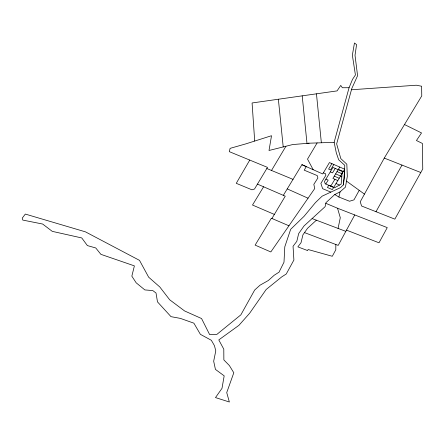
<?xml version="1.0" encoding="UTF-8"?>
<svg xmlns="http://www.w3.org/2000/svg" width="445" height="445" viewBox="0 0 445 445"><rect width="100%" height="100%" fill="white"/><g stroke="black" fill="none" stroke-linecap="round" stroke-linejoin="round"><path stroke-width="0.67" d="M335.841 244.489L335.797 249.812L332.287 256.281L308.062 249.512L307.634 250.574L297.866 246.869L301.009 242.748L302.906 234.877L307.545 228.291L316.389 220.197M343.306 184.92L344.358 178.139L344.764 165.295L338.667 159.788L336.303 152.83L334.139 142.328L349.064 87.721L352.501 79.394L355.422 74.971L352.362 55.186L354.454 42.993L356.573 44.606L355.021 55.302L357.574 75.722L351.784 88.566L336.648 143.896L340.803 158.604L346.839 164.222L347.306 176.42L345.448 187.134L340.075 191.845L334.673 194.593L325.924 202.703L325.106 206.669L304.052 225.927L298.684 233.553L296.804 241.346L293.044 246.28L293.895 260.025L286.257 273.992L281.713 276.907L266.171 289.495L249.612 313.28L238.948 325.317L218.779 339.913L223.791 349.164L223.868 359.916L229.381 365.556L233.803 372.776L226.728 392.596L229.364 402.007L215.491 397.58L222.005 388.346L224.18 375.836L215.43 369.4L213.678 361.218L215.781 350.849L214.44 345.654L211.336 340.28L200.395 334.345L193.875 323.17L180.386 318.392L171.008 316.662L157.491 301.888L156.023 293.038L152.813 290.585L144.853 289.918L136.187 282.82L131.842 276.161L134.39 265.871L100.876 254.334L95.77 247.971L87.381 245.584L81.774 237.953L52.271 231.356L42.653 224.041L22.756 220.069L22.25 218.128L25.326 214.078L85.418 231.839L139.508 260.358L148.658 277.185L159.783 286.958L169.679 299.774L184.619 310.966L201.568 318.542L209.634 334.59L216.904 334.356L240.851 314.86L254.685 290.018L260.002 285.212L268.346 280.495L274.215 275.238L279.043 272.162L283.999 262.205L284.789 246.825L290.668 229.303L304.018 216.359L315.499 202.536L322.141 196.162L340.592 187.579L343.306 184.92L344.719 169.228L329.434 162.564L322.731 173.951L301.933 164.678L283.32 195.355M338.072 228.424L340.286 217.711L337.532 208.232L325.796 203.315M359.221 190.327L353.981 199.855L349.525 201.246L338.923 197.057L340.075 191.845M354.743 214.941L338.2 245.39L304.508 232.602M351.455 89.762L416.331 85.218L421.632 86.241L421.76 95.903L384.269 158.081L360.233 201.802L361.601 206.013L394.843 219.146L422.75 168.989L422.405 143.457L416.442 140.52L421.521 132.938L404.494 124.544M375.997 211.703L401.985 165.084M249.756 160.078L236.262 183.323L251.976 189.815L254.512 189.019L267.501 167.387L229.264 151.634L230.121 148.352L245.879 143.857L271.522 135.719L269.008 150.488L292.665 144.558L309.108 143.201L334.139 142.328M317.118 142.923L307.523 159.104L313.185 169.695M271.506 170.457L285.94 146.244M271.945 218.473L285.251 196.189L257.466 184.124M331.887 163.632L328.599 169.078L330.568 169.934L333.85 164.494M325.818 184.019L328.165 180.125L325.907 179.14M335.235 168.416L332.549 172.866L330.29 171.881M339.752 167.064L332.905 178.406L337.844 180.559M330.785 186.077L334.896 179.268M344.669 169.211L332.348 189.62L327.431 187.473L328.799 185.209L333.739 187.362M263.601 186.789L252.504 205.034L274.37 214.423M309.108 143.201L306.983 143.379L302.2 95.847M349.064 87.721L342.35 87.743L340.759 85.423L337.065 90.897L252.081 102.967L254.69 141.037M312.095 218.567L345.821 231.361M337.532 208.232L387.256 227.618L379.007 242.798L346.494 230.121M384.269 158.081L420.798 172.515M266.85 168.527L293.016 179.368M330.841 192.118L322.619 188.674L320.878 183.396L325.835 175.341L325.601 173.795L323.398 172.816M288.944 225.782L271.367 218.228L255.124 245.123L270.827 251.953L314.737 188.535L313.831 184.358L317.864 178.011L317.263 175.603L304.208 170.174L306.26 166.608L301.933 164.678M338.384 169.334L343.301 171.475M337.015 171.603L341.932 173.745M335.647 173.867L340.564 176.014M340.414 176.298L341.782 176.893M334.278 176.137L339.196 178.278M336.036 183.551L339.502 185.064M287.236 188.897L308.046 198.203M334.79 194.532L338.923 197.057M346.494 181.115L364.455 194.115M278.37 99.235L283.209 146.928M316.456 93.823L321.357 142.773M342.266 171.486L341.131 184.174L334.501 187.807L325.217 183.757L324.477 181.51L332.977 167.431L342.266 171.486"/></g></svg>
